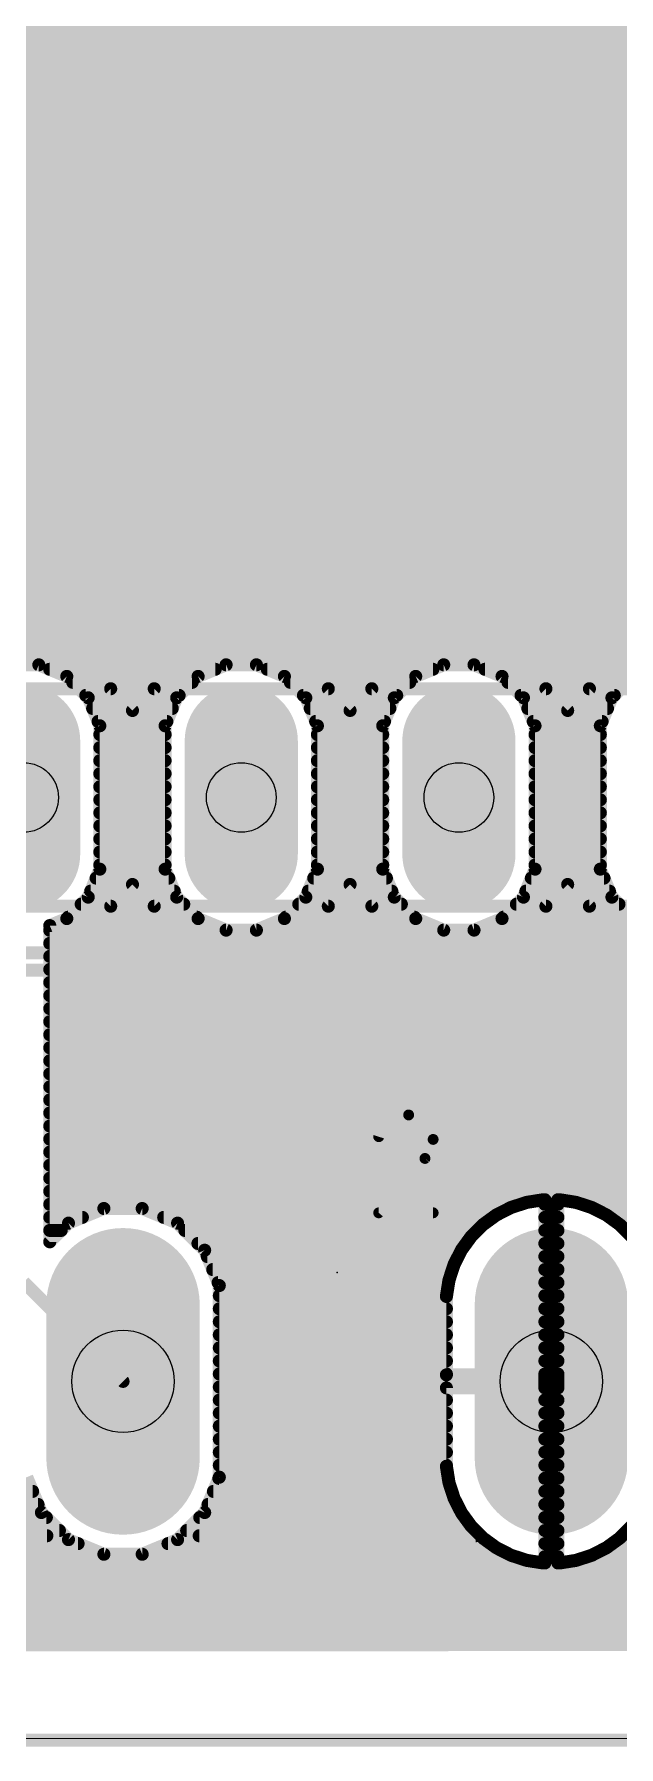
# Model space of a CAD drawing. Extents: x -0.1 to 57, y -0.1 to 41.
# Drawn here: x 17.46 to 24.29, y -0.09 to 19.91 of the extents above; entities that cross this region are included whole.
import ezdxf

# ---------------------------------------------------------------- set-up
doc = ezdxf.new("R2010")
doc.units = 0
for name, color, linetype in [('16', 175, 'CONTINUOUS'), ('17', 82, 'CONTINUOUS'), ('20', 30, 'CONTINUOUS'), ('21', 253, 'CONTINUOUS'), ('23', 7, 'CONTINUOUS'), ('44', 253, 'CONTINUOUS')]:
    doc.layers.add(name, color=color, linetype=linetype)

# ---------------------------------------------------------------- blocks, each defined once
blk = doc.blocks.new('LONGP100')
at = {"const_width": 1}
blk.add_lwpolyline([(-0.5, 0), (0.5, 0)], dxfattribs=at)
at = {"const_width": 0.5}
for points in [[(-0.5, 0.25, 1), (-0.5, -0.25)], [(0.5, -0.25, 1), (0.5, 0.25)]]:
    blk.add_lwpolyline(points, format="xyb", dxfattribs=at)

msp = doc.modelspace()

# ---------------------------------------------------------------- linework, layer by layer
at = {"layer": '16', "const_width": 0.1524}
for points in [[(2.8048, 19.9644), (40.5391, 19.9644)], [(2.8048, 19.812), (40.6915, 19.812)], [(2.8048, 19.6596), (40.8439, 19.6596)], [(2.8048, 19.5072), (40.9963, 19.5072)], [(2.8048, 19.3548), (41.1487, 19.3548)], [(2.8048, 19.2024), (41.3011, 19.2024)], [(2.8048, 19.05), (41.4535, 19.05)], [(2.8048, 18.8976), (41.6059, 18.8976)], [(2.8048, 18.7452), (41.7583, 18.7452)], [(2.8048, 18.5928), (41.9107, 18.5928)], [(2.8048, 18.4404), (42.0631, 18.4404)], [(2.8048, 18.288), (42.2155, 18.288)], [(2.8048, 18.1356), (42.3679, 18.1356)], [(2.8048, 17.9832), (42.5203, 17.9832)], [(2.8048, 17.8308), (42.6727, 17.8308)], [(2.8048, 17.6784), (38.9298, 17.6784)], [(2.8048, 17.526), (38.7774, 17.526)], [(2.8048, 17.3736), (38.625, 17.3736)], [(2.8048, 17.2212), (38.5392, 17.2212)], [(2.8048, 17.0688), (38.5392, 17.0688)], [(2.8048, 16.9164), (38.5392, 16.9164)], [(2.8048, 16.764), (38.5392, 16.764)], [(2.8048, 16.6116), (38.5392, 16.6116)], [(2.8048, 16.4592), (38.5368, 16.4592)], [(2.8048, 16.3068), (38.3844, 16.3068)], [(2.8048, 16.1544), (38.232, 16.1544)], [(2.8048, 16.002), (38.0796, 16.002)], [(2.8048, 15.8496), (37.9272, 15.8496)], [(2.8048, 15.6972), (37.7748, 15.6972)], [(2.8048, 15.5448), (37.6224, 15.5448)], [(2.8048, 15.3924), (37.47, 15.3924)], [(2.8048, 15.24), (37.3552, 15.24)], [(2.8048, 15.0876), (37.3552, 15.0876)], [(2.8048, 14.9352), (37.3552, 14.9352)], [(2.8048, 14.7828), (37.3552, 14.7828)], [(2.8048, 14.6304), (37.3552, 14.6304)], [(2.8048, 14.478), (37.3552, 14.478)], [(2.8048, 14.3256), (37.3552, 14.3256)], [(2.8048, 14.1732), (37.3552, 14.1732)], [(2.8048, 14.0208), (37.3552, 14.0208)], [(2.8048, 13.8684), (37.3552, 13.8684)], [(2.8048, 13.716), (37.3552, 13.716)], [(2.8048, 13.5636), (37.3552, 13.5636)], [(2.8048, 13.4112), (37.3552, 13.4112)], [(2.8048, 13.2588), (37.3552, 13.2588)], [(2.8048, 13.1064), (37.3552, 13.1064)], [(2.8048, 12.954), (37.3552, 12.954)], [(2.8048, 12.8016), (37.3552, 12.8016)], [(12.3666, 12.6492), (29.9334, 12.6492)], [(17.5168, 12.5494), (17.1632, 12.5494)], [(17.8436, 12.4141), (17.5168, 12.5494)], [(19.7032, 12.5494), (19.3764, 12.4141)], [(20.0568, 12.5494), (19.7032, 12.5494)], [(20.3836, 12.4141), (20.0568, 12.5494)], [(22.2432, 12.5494), (21.9164, 12.4141)], [(22.5968, 12.5494), (22.2432, 12.5494)], [(22.9236, 12.4141), (22.5968, 12.5494)], [(17.6438, 12.4968), (19.5762, 12.4968)], [(18.0937, 12.164), (17.8436, 12.4141)], [(17.9132, 12.3444), (19.3068, 12.3444)], [(19.3764, 12.4141), (19.1263, 12.164)], [(20.1838, 12.4968), (22.1162, 12.4968)], [(20.6337, 12.164), (20.3836, 12.4141)], [(20.4532, 12.3444), (21.8468, 12.3444)], [(21.9164, 12.4141), (21.6663, 12.164)], [(22.7238, 12.4968), (24.6562, 12.4968)], [(23.1737, 12.164), (22.9236, 12.4141)], [(22.9932, 12.3444), (24.3868, 12.3444)], [(24.4564, 12.4141), (24.2063, 12.164)], [(18.0656, 12.192), (19.1544, 12.192)], [(18.229, 11.8372), (18.0937, 12.164)], [(19.1263, 12.164), (18.991, 11.8372)], [(20.6056, 12.192), (21.6944, 12.192)], [(20.769, 11.8372), (20.6337, 12.164)], [(21.6663, 12.164), (21.531, 11.8372)], [(23.1456, 12.192), (24.2344, 12.192)], [(23.309, 11.8372), (23.1737, 12.164)], [(24.2063, 12.164), (24.071, 11.8372)], [(18.1452, 12.0396), (19.0748, 12.0396)], [(20.6852, 12.0396), (21.6148, 12.0396)], [(23.2252, 12.0396), (24.1548, 12.0396)], [(18.2083, 11.8872), (19.0117, 11.8872)], [(18.229, 10.1628), (18.229, 11.8372)], [(18.229, 11.7348), (18.991, 11.7348)], [(18.991, 11.8372), (18.991, 10.1628)], [(20.7483, 11.8872), (21.5517, 11.8872)], [(20.769, 10.1628), (20.769, 11.8372)], [(20.769, 11.7348), (21.531, 11.7348)], [(21.531, 11.8372), (21.531, 10.1628)], [(23.2883, 11.8872), (24.0917, 11.8872)], [(23.309, 10.1628), (23.309, 11.8372)], [(23.309, 11.7348), (24.071, 11.7348)], [(24.071, 11.8372), (24.071, 10.1628)], [(18.229, 11.5824), (18.991, 11.5824)], [(20.769, 11.5824), (21.531, 11.5824)], [(23.309, 11.5824), (24.071, 11.5824)], [(18.229, 11.43), (18.991, 11.43)], [(20.769, 11.43), (21.531, 11.43)], [(23.309, 11.43), (24.071, 11.43)], [(18.229, 11.2776), (18.991, 11.2776)], [(18.229, 11.1252), (18.991, 11.1252)], [(20.769, 11.2776), (21.531, 11.2776)], [(20.769, 11.1252), (21.531, 11.1252)], [(23.309, 11.2776), (24.071, 11.2776)], [(23.309, 11.1252), (24.071, 11.1252)], [(18.229, 10.9728), (18.991, 10.9728)], [(20.769, 10.9728), (21.531, 10.9728)], [(23.309, 10.9728), (24.071, 10.9728)], [(18.229, 10.8204), (18.991, 10.8204)], [(20.769, 10.8204), (21.531, 10.8204)], [(23.309, 10.8204), (24.071, 10.8204)], [(18.229, 10.668), (18.991, 10.668)], [(20.769, 10.668), (21.531, 10.668)], [(23.309, 10.668), (24.071, 10.668)], [(18.229, 10.5156), (18.991, 10.5156)], [(18.229, 10.3632), (18.991, 10.3632)], [(20.769, 10.5156), (21.531, 10.5156)], [(20.769, 10.3632), (21.531, 10.3632)], [(23.309, 10.5156), (24.071, 10.5156)], [(23.309, 10.3632), (24.071, 10.3632)], [(18.0937, 9.836), (18.229, 10.1628)], [(18.229, 10.2108), (18.991, 10.2108)], [(18.991, 10.1628), (19.1263, 9.836)], [(20.6337, 9.836), (20.769, 10.1628)], [(20.769, 10.2108), (21.531, 10.2108)], [(21.531, 10.1628), (21.6663, 9.836)], [(23.1737, 9.836), (23.309, 10.1628)], [(23.309, 10.2108), (24.071, 10.2108)], [(24.071, 10.1628), (24.2063, 9.836)], [(18.1858, 10.0584), (19.0342, 10.0584)], [(20.7258, 10.0584), (21.5742, 10.0584)], [(23.2658, 10.0584), (24.1142, 10.0584)], [(17.8436, 9.5859), (18.0937, 9.836)], [(18.0112, 9.7536), (19.2088, 9.7536)], [(18.1226, 9.906), (19.0974, 9.906)], [(19.1263, 9.836), (19.3764, 9.5859)], [(20.3836, 9.5859), (20.6337, 9.836)], [(20.5512, 9.7536), (21.7488, 9.7536)], [(20.6626, 9.906), (21.6374, 9.906)], [(21.6663, 9.836), (21.9164, 9.5859)], [(22.9236, 9.5859), (23.1737, 9.836)], [(23.0912, 9.7536), (24.2888, 9.7536)], [(23.2026, 9.906), (24.1774, 9.906)], [(24.2063, 9.836), (24.4564, 9.5859)], [(17.6448, 9.5036), (17.8436, 9.5859)], [(17.8588, 9.6012), (19.3612, 9.6012)], [(19.3764, 9.5859), (19.7032, 9.4506)], [(20.0568, 9.4506), (20.3836, 9.5859)], [(20.3988, 9.6012), (21.9012, 9.6012)], [(21.9164, 9.5859), (22.2432, 9.4506)], [(22.5968, 9.4506), (22.9236, 9.5859)], [(22.9388, 9.6012), (24.4412, 9.6012)], [(17.6448, 5.8102), (17.6448, 9.5036)], [(17.6448, 9.4488), (27.1952, 9.4488)], [(19.7032, 9.4506), (20.0568, 9.4506)], [(22.2432, 9.4506), (22.5968, 9.4506)], [(17.6448, 9.2964), (27.1952, 9.2964)], [(17.6448, 9.144), (27.1952, 9.144)], [(17.6448, 8.9916), (27.1952, 8.9916)], [(17.6448, 8.8392), (27.1952, 8.8392)], [(17.6448, 8.6868), (27.1952, 8.6868)], [(17.6448, 8.5344), (27.1952, 8.5344)], [(17.6448, 8.382), (27.1952, 8.382)], [(17.6448, 8.2296), (27.1952, 8.2296)], [(17.6448, 8.0772), (27.1952, 8.0772)], [(17.6448, 7.9248), (27.1952, 7.9248)], [(17.6448, 7.7724), (27.1952, 7.7724)], [(17.6448, 7.62), (27.1952, 7.62)], [(17.6448, 7.4676), (27.1952, 7.4676)], [(17.6448, 7.3152), (27.1952, 7.3152)], [(17.6448, 7.1628), (27.1952, 7.1628)], [(17.6448, 7.0104), (27.1952, 7.0104)], [(17.6448, 6.858), (27.1952, 6.858)], [(17.6448, 6.7056), (27.1952, 6.7056)], [(17.6448, 6.5532), (27.1952, 6.5532)], [(17.6448, 6.4008), (27.2803, 6.4008)], [(17.6448, 6.2484), (23.1425, 6.2484)], [(18.2764, 6.1999), (17.8633, 6.0288)], [(18.7236, 6.1999), (18.2764, 6.1999)], [(19.1367, 6.0288), (18.7236, 6.1999)], [(22.8577, 6.1241), (22.7016, 6.0107)], [(23.0296, 6.2117), (22.8577, 6.1241)], [(23.213, 6.2713), (23.0296, 6.2117)], [(23.4035, 6.3015), (23.213, 6.2713)], [(23.4238, 6.3015), (23.4035, 6.3015)], [(23.4238, 4.2568), (23.4238, 6.3015)], [(23.4238, 6.2484), (23.5762, 6.2484)], [(23.5965, 6.3015), (23.5762, 6.3015)], [(23.5762, 6.3015), (23.5762, 4.2568)], [(23.787, 6.2713), (23.5965, 6.3015)], [(23.9704, 6.2117), (23.787, 6.2713)], [(23.8575, 6.2484), (27.4327, 6.2484)], [(24.1423, 6.1241), (23.9704, 6.2117)], [(24.2984, 6.0107), (24.1423, 6.1241)], [(17.6448, 6.096), (18.0256, 6.096)], [(17.8633, 6.0288), (17.6448, 5.8102)], [(17.6448, 5.9436), (17.7781, 5.9436)], [(18.9744, 6.096), (22.819, 6.096)], [(19.4528, 5.7126), (19.1367, 6.0288)], [(19.2219, 5.9436), (22.6345, 5.9436)], [(22.7016, 6.0107), (22.5652, 5.8743)], [(23.4238, 6.096), (23.5762, 6.096)], [(23.4238, 5.9436), (23.5762, 5.9436)], [(24.181, 6.096), (27.5851, 6.096)], [(24.4348, 5.8743), (24.2984, 6.0107)], [(19.3743, 5.7912), (22.5048, 5.7912)], [(22.5652, 5.8743), (22.4518, 5.7183)], [(23.4238, 5.7912), (23.5762, 5.7912)], [(19.6239, 5.2995), (19.4528, 5.7126)], [(19.4834, 5.6388), (22.4113, 5.6388)], [(22.3642, 5.5464), (22.3046, 5.3629)], [(22.4518, 5.7183), (22.3642, 5.5464)], [(23.4238, 5.6388), (23.5762, 5.6388)], [(18.5, 4.1806), (17.34, 5.3406)], [(19.5465, 5.4864), (22.3447, 5.4864)], [(19.6097, 5.334), (22.3, 5.334)], [(22.3046, 5.3629), (22.2745, 5.1724)], [(23.4238, 5.4864), (23.5762, 5.4864)], [(23.4238, 5.334), (23.5762, 5.334)], [(19.6239, 3.0617), (19.6239, 5.2995)], [(19.6239, 5.1816), (22.2759, 5.1816)], [(22.2745, 5.1724), (22.2744, 4.2568)], [(23.4238, 5.1816), (23.5762, 5.1816)], [(19.6239, 5.0292), (22.2745, 5.0292)], [(23.4238, 5.0292), (23.5762, 5.0292)], [(19.6239, 4.8768), (22.2745, 4.8768)], [(19.6239, 4.7244), (22.2745, 4.7244)], [(23.4238, 4.8768), (23.5762, 4.8768)], [(23.4238, 4.7244), (23.5762, 4.7244)], [(19.6239, 4.572), (22.2745, 4.572)], [(23.4238, 4.572), (23.5762, 4.572)], [(19.6239, 4.4196), (22.2745, 4.4196)], [(23.4238, 4.4196), (23.5762, 4.4196)], [(19.6239, 4.2672), (22.2745, 4.2672)], [(22.2744, 4.2568), (23.4238, 4.2568)], [(23.4238, 4.2672), (23.5762, 4.2672)], [(23.5762, 4.2568), (23.4238, 4.2568)], [(23.4238, 4.2568), (23.4238, 4.1044)], [(23.5762, 4.1044), (23.5762, 4.2568)], [(23.5762, 4.2568), (24.7255, 4.2568)], [(19.6239, 4.1148), (23.4238, 4.1148)], [(19.6239, 3.9624), (22.2745, 3.9624)], [(23.4238, 4.1044), (22.2745, 4.1044)], [(22.2745, 4.1044), (22.2745, 3.1888)], [(23.4238, 2.0597), (23.4238, 4.1044)], [(23.4238, 4.1044), (23.5762, 4.1044)], [(23.4238, 3.9624), (23.5762, 3.9624)], [(23.5762, 4.1148), (27.0615, 4.1148)], [(23.5762, 4.1044), (23.5762, 2.0597)], [(24.7255, 4.1044), (23.5762, 4.1044)], [(19.6239, 3.81), (22.2745, 3.81)], [(23.4238, 3.81), (23.5762, 3.81)], [(19.6239, 3.6576), (22.2745, 3.6576)], [(23.4238, 3.6576), (23.5762, 3.6576)], [(19.6239, 3.5052), (22.2745, 3.5052)], [(19.6239, 3.3528), (22.2745, 3.3528)], [(23.4238, 3.5052), (23.5762, 3.5052)], [(23.4238, 3.3528), (23.5762, 3.3528)], [(19.6239, 3.2004), (22.2745, 3.2004)], [(22.2745, 3.1888), (22.3046, 2.9983)], [(23.4238, 3.2004), (23.5762, 3.2004)], [(17.376, 3.0617), (17.5472, 2.6486)], [(19.4528, 2.6486), (19.6239, 3.0617)], [(19.6183, 3.048), (22.2967, 3.048)], [(22.3046, 2.9983), (22.3642, 2.8148)], [(23.4238, 3.048), (23.5762, 3.048)], [(11.6461, 2.8956), (17.4448, 2.8956)], [(11.6461, 2.7432), (17.508, 2.7432)], [(19.492, 2.7432), (22.4007, 2.7432)], [(19.5552, 2.8956), (22.338, 2.8956)], [(22.3642, 2.8148), (22.4518, 2.6429)], [(23.4238, 2.8956), (23.5762, 2.8956)], [(23.4238, 2.7432), (23.5762, 2.7432)], [(11.6461, 2.5908), (17.6049, 2.5908)], [(17.5472, 2.6486), (17.8633, 2.3324)], [(19.1367, 2.3324), (19.4528, 2.6486)], [(19.3951, 2.5908), (22.4897, 2.5908)], [(22.4518, 2.6429), (22.5652, 2.4869)], [(23.4238, 2.5908), (23.5762, 2.5908)], [(11.5667, 2.4384), (17.7573, 2.4384)], [(17.8633, 2.3324), (18.2764, 2.1613)], [(18.7236, 2.1613), (19.1367, 2.3324)], [(19.2427, 2.4384), (22.6137, 2.4384)], [(22.5652, 2.4869), (22.7016, 2.3505)], [(22.7016, 2.3505), (22.8577, 2.2371)], [(23.4238, 2.4384), (23.5762, 2.4384)], [(24.1423, 2.2371), (24.2984, 2.3505)], [(24.2984, 2.3505), (24.4348, 2.4869)], [(7.9215, 2.1336), (23.0784, 2.1336)], [(8.2097, 2.286), (17.9754, 2.286)], [(18.2764, 2.1613), (18.7236, 2.1613)], [(19.0246, 2.286), (22.7903, 2.286)], [(22.8577, 2.2371), (23.0296, 2.1495)], [(23.0296, 2.1495), (23.213, 2.0899)], [(23.4238, 2.286), (23.5762, 2.286)], [(23.4238, 2.1336), (23.5762, 2.1336)], [(23.787, 2.0899), (23.9704, 2.1495)], [(23.9215, 2.1336), (38.0784, 2.1336)], [(23.9704, 2.1495), (24.1423, 2.2371)], [(24.2097, 2.286), (32.9754, 2.286)], [(1.0922, 1.9812), (55.8411, 1.9812)], [(23.213, 2.0899), (23.4035, 2.0597)], [(23.4035, 2.0597), (23.4238, 2.0597)], [(23.5762, 2.0597), (23.5965, 2.0597)], [(23.5965, 2.0597), (23.787, 2.0899)], [(1.0922, 1.8288), (55.8409, 1.8288)], [(1.0922, 1.6764), (55.8406, 1.6764)], [(1.0922, 1.524), (55.8403, 1.524)], [(1.0922, 1.3716), (55.8401, 1.3716)], [(1.0922, 1.2192), (55.8398, 1.2192)], [(55.8397, 1.1265), (1.0922, 1.0929)]]:
    msp.add_lwpolyline(points, dxfattribs=at)
at = {"layer": '16', "const_width": 0.0762}
for points in [[(17.5314, 12.5846, 1), (17.5023, 12.5142)], [(17.5168, 12.5113, 1), (17.5168, 12.5875)], [(19.7032, 12.5875, 1), (19.7032, 12.5113)], [(19.7177, 12.5142, 1), (19.6886, 12.5846)], [(20.0714, 12.5846, 1), (20.0423, 12.5142)], [(20.0568, 12.5113, 1), (20.0568, 12.5875)], [(22.2432, 12.5875, 1), (22.2432, 12.5113)], [(22.2577, 12.5142, 1), (22.2286, 12.5846)], [(22.6114, 12.5846, 1), (22.5823, 12.5142)], [(22.5968, 12.5113, 1), (22.5968, 12.5875)], [(17.6438, 12.5349, 1), (17.6438, 12.4587)], [(17.8705, 12.441, 1), (17.8166, 12.3871)], [(17.829, 12.3789, 1), (17.8582, 12.4493)], [(17.9132, 12.3825, 1), (17.9132, 12.3063)], [(19.3068, 12.3063, 1), (19.3068, 12.3825)], [(19.3618, 12.4493, 1), (19.391, 12.3789)], [(19.4034, 12.3871, 1), (19.3495, 12.441)], [(19.5762, 12.4587, 1), (19.5762, 12.5349)], [(20.1838, 12.5349, 1), (20.1838, 12.4587)], [(20.4105, 12.441, 1), (20.3566, 12.3871)], [(20.369, 12.3789, 1), (20.3982, 12.4493)], [(20.4532, 12.3825, 1), (20.4532, 12.3063)], [(21.8468, 12.3063, 1), (21.8468, 12.3825)], [(21.9018, 12.4493, 1), (21.931, 12.3789)], [(21.9434, 12.3871, 1), (21.8895, 12.441)], [(22.1162, 12.4587, 1), (22.1162, 12.5349)], [(22.7238, 12.5349, 1), (22.7238, 12.4587)], [(22.9505, 12.441, 1), (22.8966, 12.3871)], [(22.909, 12.3789, 1), (22.9382, 12.4493)], [(22.9932, 12.3825, 1), (22.9932, 12.3063)], [(18.0656, 12.2301, 1), (18.0656, 12.1539)], [(18.1289, 12.1786, 1), (18.0585, 12.1494)], [(18.0667, 12.137, 1), (18.1206, 12.1909)], [(19.0994, 12.1909, 1), (19.1533, 12.137)], [(19.1615, 12.1494, 1), (19.0911, 12.1786)], [(19.1544, 12.1539, 1), (19.1544, 12.2301)], [(20.6056, 12.2301, 1), (20.6056, 12.1539)], [(20.6689, 12.1786, 1), (20.5985, 12.1494)], [(20.6067, 12.137, 1), (20.6606, 12.1909)], [(21.6394, 12.1909, 1), (21.6933, 12.137)], [(21.7015, 12.1494, 1), (21.6311, 12.1786)], [(21.6944, 12.1539, 1), (21.6944, 12.2301)], [(23.1456, 12.2301, 1), (23.1456, 12.1539)], [(23.2089, 12.1786, 1), (23.1385, 12.1494)], [(23.1467, 12.137, 1), (23.2006, 12.1909)], [(24.1794, 12.1909, 1), (24.2333, 12.137)], [(24.2415, 12.1494, 1), (24.1711, 12.1786)], [(24.2344, 12.1539, 1), (24.2344, 12.2301)], [(18.1452, 12.0777, 1), (18.1452, 12.0015)], [(19.0748, 12.0015, 1), (19.0748, 12.0777)], [(20.6852, 12.0777, 1), (20.6852, 12.0015)], [(21.6148, 12.0015, 1), (21.6148, 12.0777)], [(23.2252, 12.0777, 1), (23.2252, 12.0015)], [(24.1548, 12.0015, 1), (24.1548, 12.0777)], [(18.2083, 11.9253, 1), (18.2083, 11.8491)], [(18.2671, 11.8372, 1), (18.1909, 11.8372)], [(18.229, 11.7729, 1), (18.229, 11.6967)], [(18.1938, 11.8227, 1), (18.2642, 11.8518)], [(19.0291, 11.8372, 1), (18.9529, 11.8372)], [(18.9558, 11.8518, 1), (19.0262, 11.8227)], [(18.991, 11.6967, 1), (18.991, 11.7729)], [(19.0117, 11.8491, 1), (19.0117, 11.9253)], [(20.7483, 11.9253, 1), (20.7483, 11.8491)], [(20.8071, 11.8372, 1), (20.7309, 11.8372)], [(20.769, 11.7729, 1), (20.769, 11.6967)], [(20.7338, 11.8227, 1), (20.8042, 11.8518)], [(21.5691, 11.8372, 1), (21.4929, 11.8372)], [(21.4958, 11.8518, 1), (21.5662, 11.8227)], [(21.531, 11.6967, 1), (21.531, 11.7729)], [(21.5517, 11.8491, 1), (21.5517, 11.9253)], [(23.2883, 11.9253, 1), (23.2883, 11.8491)], [(23.3471, 11.8372, 1), (23.2709, 11.8372)], [(23.309, 11.7729, 1), (23.309, 11.6967)], [(23.2738, 11.8227, 1), (23.3442, 11.8518)], [(24.1091, 11.8372, 1), (24.0329, 11.8372)], [(24.0358, 11.8518, 1), (24.1062, 11.8227)], [(24.071, 11.6967, 1), (24.071, 11.7729)], [(24.0917, 11.8491, 1), (24.0917, 11.9253)], [(18.229, 11.6205, 1), (18.229, 11.5443)], [(18.991, 11.5443, 1), (18.991, 11.6205)], [(20.769, 11.6205, 1), (20.769, 11.5443)], [(21.531, 11.5443, 1), (21.531, 11.6205)], [(23.309, 11.6205, 1), (23.309, 11.5443)], [(24.071, 11.5443, 1), (24.071, 11.6205)], [(18.229, 11.4681, 1), (18.229, 11.3919)], [(18.991, 11.3919, 1), (18.991, 11.4681)], [(20.769, 11.4681, 1), (20.769, 11.3919)], [(21.531, 11.3919, 1), (21.531, 11.4681)], [(23.309, 11.4681, 1), (23.309, 11.3919)], [(24.071, 11.3919, 1), (24.071, 11.4681)], [(18.229, 11.3157, 1), (18.229, 11.2395)], [(18.229, 11.1633, 1), (18.229, 11.0871)], [(18.991, 11.2395, 1), (18.991, 11.3157)], [(18.991, 11.0871, 1), (18.991, 11.1633)], [(20.769, 11.3157, 1), (20.769, 11.2395)], [(20.769, 11.1633, 1), (20.769, 11.0871)], [(21.531, 11.2395, 1), (21.531, 11.3157)], [(21.531, 11.0871, 1), (21.531, 11.1633)], [(23.309, 11.3157, 1), (23.309, 11.2395)], [(23.309, 11.1633, 1), (23.309, 11.0871)], [(24.071, 11.2395, 1), (24.071, 11.3157)], [(24.071, 11.0871, 1), (24.071, 11.1633)], [(18.229, 11.0109, 1), (18.229, 10.9347)], [(18.991, 10.9347, 1), (18.991, 11.0109)], [(20.769, 11.0109, 1), (20.769, 10.9347)], [(21.531, 10.9347, 1), (21.531, 11.0109)], [(23.309, 11.0109, 1), (23.309, 10.9347)], [(24.071, 10.9347, 1), (24.071, 11.0109)], [(18.229, 10.8585, 1), (18.229, 10.7823)], [(18.991, 10.7823, 1), (18.991, 10.8585)], [(20.769, 10.8585, 1), (20.769, 10.7823)], [(21.531, 10.7823, 1), (21.531, 10.8585)], [(23.309, 10.8585, 1), (23.309, 10.7823)], [(24.071, 10.7823, 1), (24.071, 10.8585)], [(18.229, 10.7061, 1), (18.229, 10.6299)], [(18.991, 10.6299, 1), (18.991, 10.7061)], [(20.769, 10.7061, 1), (20.769, 10.6299)], [(21.531, 10.6299, 1), (21.531, 10.7061)], [(23.309, 10.7061, 1), (23.309, 10.6299)], [(24.071, 10.6299, 1), (24.071, 10.7061)], [(18.229, 10.5537, 1), (18.229, 10.4775)], [(18.229, 10.4013, 1), (18.229, 10.3251)], [(18.991, 10.4775, 1), (18.991, 10.5537)], [(18.991, 10.3251, 1), (18.991, 10.4013)], [(20.769, 10.5537, 1), (20.769, 10.4775)], [(20.769, 10.4013, 1), (20.769, 10.3251)], [(21.531, 10.4775, 1), (21.531, 10.5537)], [(21.531, 10.3251, 1), (21.531, 10.4013)], [(23.309, 10.5537, 1), (23.309, 10.4775)], [(23.309, 10.4013, 1), (23.309, 10.3251)], [(24.071, 10.4775, 1), (24.071, 10.5537)], [(24.071, 10.3251, 1), (24.071, 10.4013)], [(18.229, 10.2489, 1), (18.229, 10.1727)], [(18.1909, 10.1628, 1), (18.2671, 10.1628)], [(18.2642, 10.1482, 1), (18.1938, 10.1773)], [(19.0262, 10.1773, 1), (18.9558, 10.1482)], [(18.9529, 10.1628, 1), (19.0291, 10.1628)], [(18.991, 10.1727, 1), (18.991, 10.2489)], [(20.769, 10.2489, 1), (20.769, 10.1727)], [(20.7309, 10.1628, 1), (20.8071, 10.1628)], [(20.8042, 10.1482, 1), (20.7338, 10.1773)], [(21.5662, 10.1773, 1), (21.4958, 10.1482)], [(21.4929, 10.1628, 1), (21.5691, 10.1628)], [(21.531, 10.1727, 1), (21.531, 10.2489)], [(23.309, 10.2489, 1), (23.309, 10.1727)], [(23.2709, 10.1628, 1), (23.3471, 10.1628)], [(23.3442, 10.1482, 1), (23.2738, 10.1773)], [(24.1062, 10.1773, 1), (24.0358, 10.1482)], [(24.0329, 10.1628, 1), (24.1091, 10.1628)], [(24.071, 10.1727, 1), (24.071, 10.2489)], [(18.1858, 10.0965, 1), (18.1858, 10.0203)], [(19.0342, 10.0203, 1), (19.0342, 10.0965)], [(20.7258, 10.0965, 1), (20.7258, 10.0203)], [(21.5742, 10.0203, 1), (21.5742, 10.0965)], [(23.2658, 10.0965, 1), (23.2658, 10.0203)], [(24.1142, 10.0203, 1), (24.1142, 10.0965)], [(18.0112, 9.7917, 1), (18.0112, 9.7155)], [(18.0585, 9.8506, 1), (18.1289, 9.8214)], [(18.1206, 9.8091, 1), (18.0667, 9.863)], [(18.1226, 9.9441, 1), (18.1226, 9.8679)], [(19.1533, 9.863, 1), (19.0994, 9.8091)], [(19.0911, 9.8214, 1), (19.1615, 9.8506)], [(19.0974, 9.8679, 1), (19.0974, 9.9441)], [(19.2088, 9.7155, 1), (19.2088, 9.7917)], [(20.5512, 9.7917, 1), (20.5512, 9.7155)], [(20.5985, 9.8506, 1), (20.6689, 9.8214)], [(20.6606, 9.8091, 1), (20.6067, 9.863)], [(20.6626, 9.9441, 1), (20.6626, 9.8679)], [(21.6933, 9.863, 1), (21.6394, 9.8091)], [(21.6311, 9.8214, 1), (21.7015, 9.8506)], [(21.6374, 9.8679, 1), (21.6374, 9.9441)], [(21.7488, 9.7155, 1), (21.7488, 9.7917)], [(23.0912, 9.7917, 1), (23.0912, 9.7155)], [(23.1385, 9.8506, 1), (23.2089, 9.8214)], [(23.2006, 9.8091, 1), (23.1467, 9.863)], [(23.2026, 9.9441, 1), (23.2026, 9.8679)], [(24.2333, 9.863, 1), (24.1794, 9.8091)], [(24.1711, 9.8214, 1), (24.2415, 9.8506)], [(24.1774, 9.8679, 1), (24.1774, 9.9441)], [(24.2888, 9.7155, 1), (24.2888, 9.7917)], [(17.8166, 9.6129, 1), (17.8705, 9.559)], [(17.8588, 9.6393, 1), (17.8588, 9.5631)], [(17.8582, 9.5507, 1), (17.829, 9.6211)], [(19.391, 9.6211, 1), (19.3618, 9.5507)], [(19.3495, 9.559, 1), (19.4034, 9.6129)], [(19.3612, 9.5631, 1), (19.3612, 9.6393)], [(20.3566, 9.6129, 1), (20.4105, 9.559)], [(20.3988, 9.6393, 1), (20.3988, 9.5631)], [(20.3982, 9.5507, 1), (20.369, 9.6211)], [(21.931, 9.6211, 1), (21.9018, 9.5507)], [(21.8895, 9.559, 1), (21.9434, 9.6129)], [(21.9012, 9.5631, 1), (21.9012, 9.6393)], [(22.8966, 9.6129, 1), (22.9505, 9.559)], [(22.9388, 9.6393, 1), (22.9388, 9.5631)], [(22.9382, 9.5507, 1), (22.909, 9.6211)], [(17.6829, 9.5036, 1), (17.6067, 9.5036)], [(17.6302, 9.5388, 1), (17.6594, 9.4684)], [(17.6448, 9.4869, 1), (17.6448, 9.4107)], [(19.7032, 9.4887, 1), (19.7032, 9.4125)], [(19.6886, 9.4154, 1), (19.7177, 9.4858)], [(20.0423, 9.4858, 1), (20.0714, 9.4154)], [(20.0568, 9.4125, 1), (20.0568, 9.4887)], [(22.2432, 9.4887, 1), (22.2432, 9.4125)], [(22.2286, 9.4154, 1), (22.2577, 9.4858)], [(22.5823, 9.4858, 1), (22.6114, 9.4154)], [(22.5968, 9.4125, 1), (22.5968, 9.4887)], [(17.6448, 9.3345, 1), (17.6448, 9.2583)], [(17.6448, 9.1821, 1), (17.6448, 9.1059)], [(17.6448, 9.0297, 1), (17.6448, 8.9535)], [(17.6448, 8.8773, 1), (17.6448, 8.8011)], [(17.6448, 8.7249, 1), (17.6448, 8.6487)], [(17.6448, 8.5725, 1), (17.6448, 8.4963)], [(17.6448, 8.4201, 1), (17.6448, 8.3439)], [(17.6448, 8.2677, 1), (17.6448, 8.1915)], [(17.6448, 8.1153, 1), (17.6448, 8.0391)], [(17.6448, 7.9629, 1), (17.6448, 7.8867)], [(17.6448, 7.8105, 1), (17.6448, 7.7343)], [(17.6448, 7.6581, 1), (17.6448, 7.5819)], [(17.6448, 7.5057, 1), (17.6448, 7.4295)], [(17.6448, 7.3533, 1), (17.6448, 7.2771)], [(17.6448, 7.2009, 1), (17.6448, 7.1247)], [(17.6448, 7.0485, 1), (17.6448, 6.9723)], [(17.6448, 6.8961, 1), (17.6448, 6.8199)], [(17.6448, 6.7437, 1), (17.6448, 6.6675)], [(17.6448, 6.5913, 1), (17.6448, 6.5151)], [(17.6448, 6.4389, 1), (17.6448, 6.3627)], [(17.6448, 6.2865, 1), (17.6448, 6.2103)], [(18.2764, 6.238, 1), (18.2764, 6.1618)], [(18.291, 6.1647, 1), (18.2619, 6.2351)], [(18.7381, 6.2351, 1), (18.709, 6.1647)], [(18.7236, 6.1618, 1), (18.7236, 6.238)], [(22.8801, 6.0933, 1), (22.8353, 6.155)], [(23.0178, 6.2479, 1), (23.0413, 6.1755)], [(23.0468, 6.1778, 1), (23.0123, 6.2457)], [(23.1425, 6.2103, 1), (23.1425, 6.2865)], [(23.2071, 6.3089, 1), (23.219, 6.2337)], [(23.2248, 6.2351, 1), (23.2012, 6.3076)], [(23.4035, 6.3396, 1), (23.4035, 6.2634)], [(23.4619, 6.3015, 1), (23.3857, 6.3015)], [(23.4238, 6.2865, 1), (23.4238, 6.2103)], [(23.4095, 6.2639, 1), (23.3976, 6.3391)], [(23.4238, 6.2634, 1), (23.4238, 6.3396)], [(23.5762, 6.3396, 1), (23.5762, 6.2634)], [(23.6143, 6.3015, 1), (23.5381, 6.3015)], [(23.6024, 6.3391, 1), (23.5905, 6.2639)], [(23.5762, 6.2103, 1), (23.5762, 6.2865)], [(23.5965, 6.2634, 1), (23.5965, 6.3396)], [(23.7988, 6.3076, 1), (23.7752, 6.2351)], [(23.781, 6.2337, 1), (23.7929, 6.3089)], [(23.8575, 6.2865, 1), (23.8575, 6.2103)], [(23.9877, 6.2457, 1), (23.9531, 6.1778)], [(23.9587, 6.1755, 1), (23.9822, 6.2479)], [(24.1647, 6.155, 1), (24.1199, 6.0933)], [(17.6448, 6.1341, 1), (17.6448, 6.0579)], [(17.6448, 5.9817, 1), (17.6448, 5.9055)], [(17.7781, 5.9055, 1), (17.7781, 5.9817)], [(17.8488, 6.064, 1), (17.8779, 5.9936)], [(17.8903, 6.0018, 1), (17.8364, 6.0557)], [(18.0256, 6.0579, 1), (18.0256, 6.1341)], [(18.9744, 6.1341, 1), (18.9744, 6.0579)], [(19.1636, 6.0557, 1), (19.1097, 6.0018)], [(19.1221, 5.9936, 1), (19.1512, 6.064)], [(19.2219, 5.9817, 1), (19.2219, 5.9055)], [(22.6345, 5.9055, 1), (22.6345, 5.9817)], [(22.6792, 6.0416, 1), (22.724, 5.9799)], [(22.7285, 5.9838, 1), (22.6747, 6.0377)], [(22.819, 6.0579, 1), (22.819, 6.1341)], [(22.8404, 6.1581, 1), (22.875, 6.0902)], [(23.4238, 6.1341, 1), (23.4238, 6.0579)], [(23.4238, 5.9817, 1), (23.4238, 5.9055)], [(23.5762, 6.0579, 1), (23.5762, 6.1341)], [(23.5762, 5.9055, 1), (23.5762, 5.9817)], [(24.125, 6.0902, 1), (24.1596, 6.1581)], [(24.181, 6.1341, 1), (24.181, 6.0579)], [(24.3253, 6.0377, 1), (24.2714, 5.9838)], [(24.276, 5.9799, 1), (24.3208, 6.0416)], [(17.6179, 5.8372, 1), (17.6717, 5.7833)], [(17.6067, 5.8102, 1), (17.6829, 5.8102)], [(19.3743, 5.8293, 1), (19.3743, 5.7531)], [(22.5048, 5.7531, 1), (22.5048, 5.8293)], [(22.5383, 5.9013, 1), (22.5921, 5.8474)], [(22.596, 5.8519, 1), (22.5344, 5.8967)], [(23.4238, 5.8293, 1), (23.4238, 5.7531)], [(23.5762, 5.7531, 1), (23.5762, 5.8293)], [(19.488, 5.7272, 1), (19.4176, 5.698)], [(19.4259, 5.6857, 1), (19.4798, 5.7396)], [(19.4834, 5.6769, 1), (19.4834, 5.6007)], [(22.3303, 5.5637, 1), (22.3982, 5.5291)], [(22.4005, 5.5346, 1), (22.328, 5.5582)], [(22.4113, 5.6007, 1), (22.4113, 5.6769)], [(22.421, 5.7407, 1), (22.4826, 5.6959)], [(22.4858, 5.701, 1), (22.4179, 5.7356)], [(23.4238, 5.6769, 1), (23.4238, 5.6007)], [(23.5762, 5.6007, 1), (23.5762, 5.6769)], [(19.5465, 5.5245, 1), (19.5465, 5.4483)], [(19.6097, 5.3721, 1), (19.6097, 5.2959)], [(22.2684, 5.3747, 1), (22.3409, 5.3512)], [(22.3423, 5.357, 1), (22.267, 5.3689)], [(22.3, 5.2959, 1), (22.3, 5.3721)], [(22.3447, 5.4483, 1), (22.3447, 5.5245)], [(23.4238, 5.5245, 1), (23.4238, 5.4483)], [(23.4238, 5.3721, 1), (23.4238, 5.2959)], [(23.5762, 5.4483, 1), (23.5762, 5.5245)], [(23.5762, 5.2959, 1), (23.5762, 5.3721)], [(19.662, 5.2995, 1), (19.5858, 5.2995)], [(19.6239, 5.2197, 1), (19.6239, 5.1435)], [(19.5887, 5.2849, 1), (19.6591, 5.3141)], [(22.2368, 5.1784, 1), (22.3121, 5.1664)], [(22.3125, 5.1724, 1), (22.2364, 5.1724)], [(22.2759, 5.1435, 1), (22.2759, 5.2197)], [(23.4238, 5.2197, 1), (23.4238, 5.1435)], [(23.5762, 5.1435, 1), (23.5762, 5.2197)], [(19.6239, 5.0673, 1), (19.6239, 4.9911)], [(22.2745, 4.9911, 1), (22.2745, 5.0673)], [(23.4238, 5.0673, 1), (23.4238, 4.9911)], [(23.5762, 4.9911, 1), (23.5762, 5.0673)], [(19.6239, 4.9149, 1), (19.6239, 4.8387)], [(19.6239, 4.7625, 1), (19.6239, 4.6863)], [(22.2745, 4.8387, 1), (22.2745, 4.9149)], [(22.2745, 4.6863, 1), (22.2745, 4.7625)], [(23.4238, 4.9149, 1), (23.4238, 4.8387)], [(23.4238, 4.7625, 1), (23.4238, 4.6863)], [(23.5762, 4.8387, 1), (23.5762, 4.9149)], [(23.5762, 4.6863, 1), (23.5762, 4.7625)], [(19.6239, 4.6101, 1), (19.6239, 4.5339)], [(22.2745, 4.5339, 1), (22.2745, 4.6101)], [(23.4238, 4.6101, 1), (23.4238, 4.5339)], [(23.5762, 4.5339, 1), (23.5762, 4.6101)], [(19.6239, 4.4577, 1), (19.6239, 4.3815)], [(22.2745, 4.3815, 1), (22.2745, 4.4577)], [(23.4238, 4.4577, 1), (23.4238, 4.3815)], [(23.5762, 4.3815, 1), (23.5762, 4.4577)], [(18.4731, 4.1537, 1), (18.5269, 4.2075)], [(19.6239, 4.3053, 1), (19.6239, 4.2291)], [(22.2744, 4.2949, 1), (22.2744, 4.2187)], [(22.2363, 4.2568, 1), (22.3125, 4.2568)], [(22.2745, 4.2291, 1), (22.2745, 4.3053)], [(23.4238, 4.3053, 1), (23.4238, 4.2291)], [(23.4238, 4.2949, 1), (23.4238, 4.2187)], [(23.4619, 4.2568, 1), (23.3857, 4.2568)], [(23.3857, 4.2568, 1), (23.4619, 4.2568)], [(23.4238, 4.2187, 1), (23.4238, 4.2949)], [(23.6143, 4.2568, 1), (23.5381, 4.2568)], [(23.5762, 4.2949, 1), (23.5762, 4.2187)], [(23.5381, 4.2568, 1), (23.6143, 4.2568)], [(23.5762, 4.2291, 1), (23.5762, 4.3053)], [(23.5762, 4.2187, 1), (23.5762, 4.2949)], [(19.6239, 4.1529, 1), (19.6239, 4.0767)], [(19.6239, 4.0005, 1), (19.6239, 3.9243)], [(22.2745, 4.1425, 1), (22.2745, 4.0663)], [(22.3126, 4.1044, 1), (22.2364, 4.1044)], [(22.2745, 3.9243, 1), (22.2745, 4.0005)], [(23.4619, 4.1044, 1), (23.3857, 4.1044)], [(23.4238, 4.1425, 1), (23.4238, 4.0663)], [(23.3857, 4.1044, 1), (23.4619, 4.1044)], [(23.4238, 4.0005, 1), (23.4238, 3.9243)], [(23.4238, 4.0767, 1), (23.4238, 4.1529)], [(23.4238, 4.0663, 1), (23.4238, 4.1425)], [(23.5762, 4.1529, 1), (23.5762, 4.0767)], [(23.6143, 4.1044, 1), (23.5381, 4.1044)], [(23.5762, 4.1425, 1), (23.5762, 4.0663)], [(23.5381, 4.1044, 1), (23.6143, 4.1044)], [(23.5762, 4.0663, 1), (23.5762, 4.1425)], [(23.5762, 3.9243, 1), (23.5762, 4.0005)], [(19.6239, 3.8481, 1), (19.6239, 3.7719)], [(22.2745, 3.7719, 1), (22.2745, 3.8481)], [(23.4238, 3.8481, 1), (23.4238, 3.7719)], [(23.5762, 3.7719, 1), (23.5762, 3.8481)], [(19.6239, 3.6957, 1), (19.6239, 3.6195)], [(22.2745, 3.6195, 1), (22.2745, 3.6957)], [(23.4238, 3.6957, 1), (23.4238, 3.6195)], [(23.5762, 3.6195, 1), (23.5762, 3.6957)], [(19.6239, 3.5433, 1), (19.6239, 3.4671)], [(19.6239, 3.3909, 1), (19.6239, 3.3147)], [(22.2745, 3.4671, 1), (22.2745, 3.5433)], [(22.2745, 3.3147, 1), (22.2745, 3.3909)], [(23.4238, 3.5433, 1), (23.4238, 3.4671)], [(23.4238, 3.3909, 1), (23.4238, 3.3147)], [(23.5762, 3.4671, 1), (23.5762, 3.5433)], [(23.5762, 3.3147, 1), (23.5762, 3.3909)], [(19.6239, 3.2385, 1), (19.6239, 3.1623)], [(22.3121, 3.1948, 1), (22.2368, 3.1828)], [(22.2364, 3.1888, 1), (22.3126, 3.1888)], [(22.2745, 3.1623, 1), (22.2745, 3.2385)], [(23.4238, 3.2385, 1), (23.4238, 3.1623)], [(23.5762, 3.1623, 1), (23.5762, 3.2385)], [(19.6183, 3.0861, 1), (19.6183, 3.0099)], [(19.5858, 3.0617, 1), (19.662, 3.0617)], [(19.6591, 3.0471, 1), (19.5887, 3.0763)], [(22.3409, 3.01, 1), (22.2684, 2.9865)], [(22.267, 2.9923, 1), (22.3423, 3.0042)], [(22.2967, 3.0099, 1), (22.2967, 3.0861)], [(23.4238, 3.0861, 1), (23.4238, 3.0099)], [(23.5762, 3.0099, 1), (23.5762, 3.0861)], [(17.4448, 2.8575, 1), (17.4448, 2.9337)], [(17.508, 2.7051, 1), (17.508, 2.7813)], [(19.492, 2.7813, 1), (19.492, 2.7051)], [(19.5552, 2.9337, 1), (19.5552, 2.8575)], [(22.3982, 2.8321, 1), (22.3303, 2.7975)], [(22.328, 2.803, 1), (22.4005, 2.8266)], [(22.338, 2.8575, 1), (22.338, 2.9337)], [(22.4007, 2.7051, 1), (22.4007, 2.7813)], [(23.4238, 2.9337, 1), (23.4238, 2.8575)], [(23.4238, 2.7813, 1), (23.4238, 2.7051)], [(23.5762, 2.8575, 1), (23.5762, 2.9337)], [(23.5762, 2.7051, 1), (23.5762, 2.7813)], [(17.5741, 2.6755, 1), (17.5202, 2.6216)], [(17.512, 2.634, 1), (17.5824, 2.6632)], [(17.6049, 2.5527, 1), (17.6049, 2.6289)], [(19.3951, 2.6289, 1), (19.3951, 2.5527)], [(19.4176, 2.6632, 1), (19.488, 2.634)], [(19.4798, 2.6216, 1), (19.4259, 2.6755)], [(22.4826, 2.6653, 1), (22.421, 2.6205)], [(22.4179, 2.6256, 1), (22.4858, 2.6602)], [(22.4897, 2.5527, 1), (22.4897, 2.6289)], [(23.4238, 2.6289, 1), (23.4238, 2.5527)], [(23.5762, 2.5527, 1), (23.5762, 2.6289)], [(17.7573, 2.4003, 1), (17.7573, 2.4765)], [(17.8779, 2.3676, 1), (17.8488, 2.2972)], [(19.1512, 2.2972, 1), (19.1221, 2.3676)], [(19.2427, 2.4765, 1), (19.2427, 2.4003)], [(22.5921, 2.5138, 1), (22.5383, 2.4599)], [(22.5344, 2.4645, 1), (22.596, 2.5093)], [(22.6137, 2.4003, 1), (22.6137, 2.4765)], [(22.724, 2.3813, 1), (22.6792, 2.3196)], [(22.6747, 2.3235, 1), (22.7285, 2.3774)], [(23.4238, 2.4765, 1), (23.4238, 2.4003)], [(23.5762, 2.4003, 1), (23.5762, 2.4765)], [(24.2714, 2.3774, 1), (24.3253, 2.3235)], [(24.3208, 2.3196, 1), (24.276, 2.3813)], [(17.8364, 2.3055, 1), (17.8903, 2.3594)], [(17.9754, 2.2479, 1), (17.9754, 2.3241)], [(18.2764, 2.1994, 1), (18.2764, 2.1232)], [(18.2619, 2.1261, 1), (18.291, 2.1965)], [(18.709, 2.1965, 1), (18.7381, 2.1261)], [(18.7236, 2.1232, 1), (18.7236, 2.1994)], [(19.0246, 2.3241, 1), (19.0246, 2.2479)], [(19.1097, 2.3594, 1), (19.1636, 2.3055)], [(22.7903, 2.2479, 1), (22.7903, 2.3241)], [(22.875, 2.271, 1), (22.8404, 2.2031)], [(22.8353, 2.2062, 1), (22.8801, 2.2679)], [(23.0413, 2.1857, 1), (23.0178, 2.1133)], [(23.0123, 2.1155, 1), (23.0468, 2.1834)], [(23.0784, 2.0955, 1), (23.0784, 2.1717)], [(23.4238, 2.3241, 1), (23.4238, 2.2479)], [(23.4238, 2.1717, 1), (23.4238, 2.0955)], [(23.5762, 2.2479, 1), (23.5762, 2.3241)], [(23.5762, 2.0955, 1), (23.5762, 2.1717)], [(23.9215, 2.1717, 1), (23.9215, 2.0955)], [(23.9531, 2.1834, 1), (23.9877, 2.1155)], [(23.9822, 2.1133, 1), (23.9587, 2.1857)], [(24.1199, 2.2679, 1), (24.1647, 2.2062)], [(24.1596, 2.2031, 1), (24.125, 2.271)], [(24.2097, 2.3241, 1), (24.2097, 2.2479)], [(23.219, 2.1275, 1), (23.2071, 2.0522)], [(23.2012, 2.0536, 1), (23.2248, 2.1261)], [(23.4035, 2.0978, 1), (23.4035, 2.0216)], [(23.3857, 2.0597, 1), (23.4619, 2.0597)], [(23.3976, 2.0221, 1), (23.4095, 2.0973)], [(23.4238, 2.0216, 1), (23.4238, 2.0978)], [(23.5762, 2.0978, 1), (23.5762, 2.0216)], [(23.5381, 2.0597, 1), (23.6143, 2.0597)], [(23.5905, 2.0973, 1), (23.6024, 2.0221)], [(23.5965, 2.0216, 1), (23.5965, 2.0978)], [(23.7752, 2.1261, 1), (23.7988, 2.0536)], [(23.7929, 2.0522, 1), (23.781, 2.1275)]]:
    msp.add_lwpolyline(points, format="xyb", dxfattribs=at)
at = {"layer": '20'}
msp.add_line((0, 0), (56.93, 0.035), dxfattribs=at)
at = {"layer": '21'}
for points, const_width in [([(18.356, 12.27), (16.324, 12.27)], 0.1524), ([(18.61, 12.016), (18.356, 12.27)], 0.1524), ([(18.864, 12.27), (18.61, 12.016)], 0.1524), ([(20.896, 12.27), (18.864, 12.27)], 0.1524), ([(21.15, 12.016), (20.896, 12.27)], 0.1524), ([(21.404, 12.27), (21.15, 12.016)], 0.1524), ([(23.436, 12.27), (21.404, 12.27)], 0.1524), ([(23.69, 12.016), (23.436, 12.27)], 0.1524), ([(23.944, 12.27), (23.69, 12.016)], 0.1524), ([(25.976, 12.27), (23.944, 12.27)], 0.1524), ([(18.356, 9.73), (18.61, 9.984)], 0.1524), ([(18.61, 9.984), (18.864, 9.73)], 0.1524), ([(20.896, 9.73), (21.15, 9.984)], 0.1524), ([(21.15, 9.984), (21.404, 9.73)], 0.1524), ([(23.436, 9.73), (23.69, 9.984)], 0.1524), ([(23.69, 9.984), (23.944, 9.73)], 0.1524), ([(16.324, 9.73), (18.356, 9.73)], 0.1524), ([(18.864, 9.73), (20.896, 9.73)], 0.1524), ([(21.404, 9.73), (23.436, 9.73)], 0.1524), ([(23.944, 9.73), (25.976, 9.73)], 0.1524), ([(25.993, 9.1846), (16.011, 9.1846)], 0.1524), ([(16.011, 8.9816), (25.993, 8.9816)], 0.1524), ([(22.0243, 6.7841), (21.4845, 6.1491)], 0.127), ([(21.4845, 6.1491), (22.1195, 6.1491)], 0.127), ([(16.011, 2.3776), (17.611, 2.3776)], 0.1524), ([(19.389, 2.3776), (22.615, 2.3776)], 0.1524), ([(16.011, -0.0104), (25.993, -0.0104)], 0.1524)]:
    msp.add_lwpolyline(points, dxfattribs=dict(at, const_width=const_width))
for points, const_width in [([(18.3829, 12.2969, 1), (18.3291, 12.2431)], 0.0762), ([(18.356, 12.2319, 1), (18.356, 12.3081)], 0.0762), ([(18.864, 12.3081, 1), (18.864, 12.2319)], 0.0762), ([(18.8909, 12.2431, 1), (18.8371, 12.2969)], 0.0762), ([(20.9229, 12.2969, 1), (20.8691, 12.2431)], 0.0762), ([(20.896, 12.2319, 1), (20.896, 12.3081)], 0.0762), ([(21.404, 12.3081, 1), (21.404, 12.2319)], 0.0762), ([(21.4309, 12.2431, 1), (21.3771, 12.2969)], 0.0762), ([(23.4629, 12.2969, 1), (23.4091, 12.2431)], 0.0762), ([(23.436, 12.2319, 1), (23.436, 12.3081)], 0.0762), ([(23.944, 12.3081, 1), (23.944, 12.2319)], 0.0762), ([(23.9709, 12.2431, 1), (23.9171, 12.2969)], 0.0762), ([(18.5831, 12.0429, 1), (18.6369, 11.9891)], 0.0762), ([(18.5831, 11.9891, 1), (18.6369, 12.0429)], 0.0762), ([(21.1231, 12.0429, 1), (21.1769, 11.9891)], 0.0762), ([(21.1231, 11.9891, 1), (21.1769, 12.0429)], 0.0762), ([(23.6631, 12.0429, 1), (23.7169, 11.9891)], 0.0762), ([(23.6631, 11.9891, 1), (23.7169, 12.0429)], 0.0762), ([(18.6369, 10.0109, 1), (18.5831, 9.9571)], 0.0762), ([(18.6369, 9.9571, 1), (18.5831, 10.0109)], 0.0762), ([(21.1769, 10.0109, 1), (21.1231, 9.9571)], 0.0762), ([(21.1769, 9.9571, 1), (21.1231, 10.0109)], 0.0762), ([(23.7169, 10.0109, 1), (23.6631, 9.9571)], 0.0762), ([(23.7169, 9.9571, 1), (23.6631, 10.0109)], 0.0762), ([(18.356, 9.6919, 1), (18.356, 9.7681)], 0.0762), ([(18.864, 9.7681, 1), (18.864, 9.6919)], 0.0762), ([(20.896, 9.6919, 1), (20.896, 9.7681)], 0.0762), ([(21.404, 9.7681, 1), (21.404, 9.6919)], 0.0762), ([(23.436, 9.6919, 1), (23.436, 9.7681)], 0.0762), ([(23.944, 9.7681, 1), (23.944, 9.6919)], 0.0762), ([(18.3291, 9.7569, 1), (18.3829, 9.7031)], 0.0762), ([(18.8371, 9.7031, 1), (18.8909, 9.7569)], 0.0762), ([(20.8691, 9.7569, 1), (20.9229, 9.7031)], 0.0762), ([(21.3771, 9.7031, 1), (21.4309, 9.7569)], 0.0762), ([(23.4091, 9.7569, 1), (23.4629, 9.7031)], 0.0762), ([(23.9171, 9.7031, 1), (23.9709, 9.7569)], 0.0762), ([(18.5, 7.1524, 1), (18.5, 8.1684, 1), (18.5, 7.1524)], 0.1524), ([(23.5038, 7.1524, 1), (23.5038, 8.1684, 1), (23.5038, 7.1524)], 0.1524), ([(21.8338, 7.2921, 0.3252), (21.4845, 7.0381)], 0.127), ([(22.1195, 7.0064, 0.4142), (21.8338, 7.2921)], 0.127), ([(21.8338, 7.3239, 1), (21.8338, 7.2604)], 0.0635), ([(21.8337, 7.2604, 1), (21.8338, 7.3239)], 0.0635), ([(21.4543, 7.0479, 1), (21.5147, 7.0283)], 0.0635), ([(22.0243, 6.7841, 0.2053), (22.1195, 7.0064)], 0.127), ([(22.1512, 7.0064, 1), (22.0878, 7.0063)], 0.0635), ([(22.0878, 7.0064, 1), (22.1513, 7.0064)], 0.0635), ([(22.0024, 6.8071, 1), (22.0461, 6.7611)], 0.0635), ([(22.0484, 6.7635, 1), (22.0001, 6.8047)], 0.0635), ([(21.4845, 6.1809, 1), (21.4845, 6.1174)], 0.0635), ([(21.4603, 6.1697, 1), (21.5087, 6.1285)], 0.0635), ([(22.1195, 6.1174, 1), (22.1195, 6.1809)], 0.0635), ([(17.611, 2.3395, 1), (17.611, 2.4157)], 0.0762), ([(19.389, 2.4157, 1), (19.389, 2.3395)], 0.0762), ([(22.615, 2.3395, 1), (22.615, 2.4157)], 0.0762)]:
    msp.add_lwpolyline(points, format="xyb", dxfattribs=dict(at, const_width=const_width))
at = {"layer": '23'}
msp.add_point((21, 5.4506), dxfattribs=at)
at = {"layer": '44'}
for centre, radius in [((17.34, 11), 0.4064), ((19.88, 11), 0.4064), ((22.42, 11), 0.4064), ((18.5, 4.1806), 0.5969), ((23.5, 4.1806), 0.5969)]:
    msp.add_circle(centre, radius, dxfattribs=at)

# ---------------------------------------------------------------- block references
at = {"layer": '17'}
for p, xscale, yscale, rotation in [((17.34, 11), 1.3208, 1.3208, 270), ((17.34, 11), 1.3208, 1.3208, 270), ((19.88, 11), 1.3208, 1.3208, 270), ((19.88, 11), 1.3208, 1.3208, 270), ((22.42, 11), 1.3208, 1.3208, 270), ((22.42, 11), 1.3208, 1.3208, 270), ((18.5, 4.1806), 1.7907, 1.7907, 90), ((18.5, 4.1806), 1.7907, 1.7907, 90), ((23.5, 4.1806), 1.7907, 1.7907, 90), ((23.5, 4.1806), 1.7907, 1.7907, 90)]:
    msp.add_blockref('LONGP100', p, dxfattribs=dict(at, xscale=xscale, yscale=yscale, rotation=rotation))

doc.saveas('drawing.dxf')
